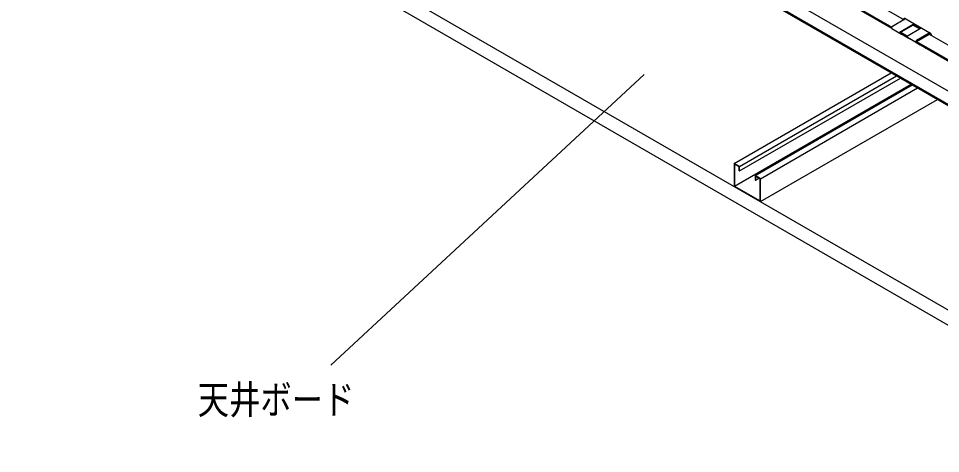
# Model space of a CAD drawing. Units: millimetres on the paper. Extents: x -142 to 140, y -97 to 98.
# Drawn here: x -33.5 to 28.7, y -29.6 to -0.3 of the extents above; entities that cross this region are included whole.
import ezdxf
from ezdxf.enums import TextEntityAlignment as Align

# ---------------------------------------------------------------- set-up
doc = ezdxf.new("R2010")
doc.units = ezdxf.units.MM
for name, color, linetype in [('0-0_文字･図枠･寸法', 7, 'Continuous'), ('0-3_天井下地', 7, 'Continuous'), ('0-4_天井ボード', 7, 'Continuous')]:
    doc.layers.add(name, color=color, linetype=linetype)
doc.styles.add('ＭＳ ゴシック', font='')
doc.styles.get('ＭＳ ゴシック').set_extended_font_data('MS Gothic')

msp = doc.modelspace()

# ---------------------------------------------------------------- linework, layer by layer
at = {"layer": '0-0_文字･図枠･寸法'}
msp.add_line((8.734, -4.059), (-12.429, -23.683), dxfattribs=at)
at = {"layer": '0-3_天井下地'}
for p, q in [((6.535, 11.039), (26.278, -0.358)), ((5.8, 10.484), (25.446, -0.857)), ((5.827, 10.387), (25.432, -0.931)), ((5.828, 8.345), (39.623, -11.165)), ((5.28, 7.763), (39.774, -12.15)), ((5.28, 7.681), (39.812, -12.253)), ((26.334, -0.325), (25.486, -0.815)), ((26.291, -0.283), (26.234, -0.315)), ((26.391, -0.292), (28.017, -1.231)), ((25.446, -0.95), (26.096, -1.325)), ((26.051, -1.142), (26.9, -0.652)), ((26.9, -0.717), (26.051, -1.207)), ((26.051, -1.207), (26.506, -1.469)), ((26.9, -0.717), (26.9, -0.652)), ((26.9, -0.717), (27.338, -0.97)), ((26.051, -1.288), (26.492, -1.543)), ((26.337, -1.464), (26.62, -1.628)), ((27.156, -1.937), (26.506, -1.562)), ((26.693, -1.67), (26.693, -1.67)), ((27.961, -1.264), (27.112, -1.754)), ((27.112, -1.819), (27.961, -1.329)), ((27.112, -1.819), (39.621, -9.04)), ((27.961, -1.329), (27.961, -1.264)), ((27.961, -1.329), (39.892, -8.217)), ((27.072, -1.888), (27.722, -2.264)), ((27.112, -1.901), (39.599, -9.109)), ((27.681, -2.24), (27.398, -2.077)), ((27.754, -2.282), (27.759, -2.274)), ((14.808, -10.065), (25.415, -3.942)), ((15.162, -10.269), (25.769, -4.146)), ((15.162, -10.564), (26.024, -4.294)), ((14.837, -11.6), (26.759, -4.718)), ((16.576, -11.086), (27.183, -4.963)), ((16.576, -12.637), (28.527, -5.739)), ((14.808, -10.065), (14.808, -11.617)), ((15.162, -10.269), (14.808, -10.065)), ((15.134, -10.548), (15.162, -10.564)), ((15.162, -10.564), (15.162, -10.269)), ((16.223, -10.882), (16.223, -11.177)), ((16.223, -11.177), (16.251, -11.193)), ((16.251, -11.193), (16.478, -11.062)), ((16.576, -12.637), (16.576, -11.086)), ((14.808, -11.617), (16.576, -12.637))]:
    msp.add_line(p, q, dxfattribs=at)
for points in [[(25.486, -0.815), (25.469, -0.827), (25.454, -0.844), (25.442, -0.864), (25.434, -0.885), (25.429, -0.906), (25.43, -0.925), (25.436, -0.94), (25.446, -0.95)], [(26.661, -1.651), (26.011, -1.276), (26.002, -1.266), (25.996, -1.252), (25.995, -1.233), (25.999, -1.212), (26.008, -1.191), (26.02, -1.171), (26.035, -1.154), (26.051, -1.142)], [(26.506, -1.562), (26.497, -1.552), (26.491, -1.537), (26.49, -1.519), (26.494, -1.498), (26.503, -1.476), (26.515, -1.456), (26.53, -1.44), (26.546, -1.427), (27.395, -0.937), (26.9, -0.652)], [(26.337, -1.464), (26.308, -1.447), (26.275, -1.429), (26.242, -1.409), (26.208, -1.39), (26.175, -1.371), (26.145, -1.353), (26.118, -1.338), (26.096, -1.325)], [(26.661, -1.651), (26.678, -1.661), (26.689, -1.667), (26.693, -1.67), (26.691, -1.668), (26.682, -1.663), (26.667, -1.654), (26.646, -1.642), (26.62, -1.628)], [(27.112, -1.754), (27.096, -1.766), (27.081, -1.783), (27.068, -1.803), (27.06, -1.824), (27.056, -1.845), (27.057, -1.864), (27.062, -1.879), (27.072, -1.888)], [(27.156, -1.937), (27.179, -1.95), (27.205, -1.966), (27.236, -1.983), (27.269, -2.002), (27.302, -2.022), (27.336, -2.041), (27.368, -2.06), (27.398, -2.077)], [(27.681, -2.24), (27.706, -2.255), (27.727, -2.267), (27.742, -2.276), (27.751, -2.281), (27.754, -2.282), (27.75, -2.28), (27.739, -2.273), (27.722, -2.264)], [(16.576, -11.086), (16.223, -10.882), (26.829, -4.759)], [(15.134, -10.548), (15.134, -10.286), (14.837, -10.114), (14.837, -11.6), (16.548, -12.588), (16.548, -11.102), (16.251, -10.931), (16.251, -11.193)]]:
    msp.add_lwpolyline(points, dxfattribs=at)
for centre, radius, start, end in [((26.278, -0.399), 0.0933, 52.69391, 127.31684), ((26.332, -0.374), 0.101, 54.38228, 114.30701), ((27.847, -1.494), 0.313, 9.62328, 57.05517), ((27.801, -1.516), 0.298, 24.06623, 57.72209)]:
    msp.add_arc(centre, radius, start, end, dxfattribs=at)
at = {"layer": '0-4_天井ボード'}
msp.add_line((-33.522, 16.284), (44.259, -28.619), dxfattribs=at)
msp.add_lwpolyline([(-33.522, 16.284), (-33.522, 15.263), (44.259, -29.639)], dxfattribs=at)

# ---------------------------------------------------------------- texts
at = {"layer": '0-0_文字･図枠･寸法', "style": 'ＭＳ ゴシック', "width": 0.8}
msp.add_text('天井ボード', height=1.94, dxfattribs=at).set_placement((-21.422, -27.55), align=Align.BOTTOM_LEFT)

doc.saveas('drawing.dxf')
